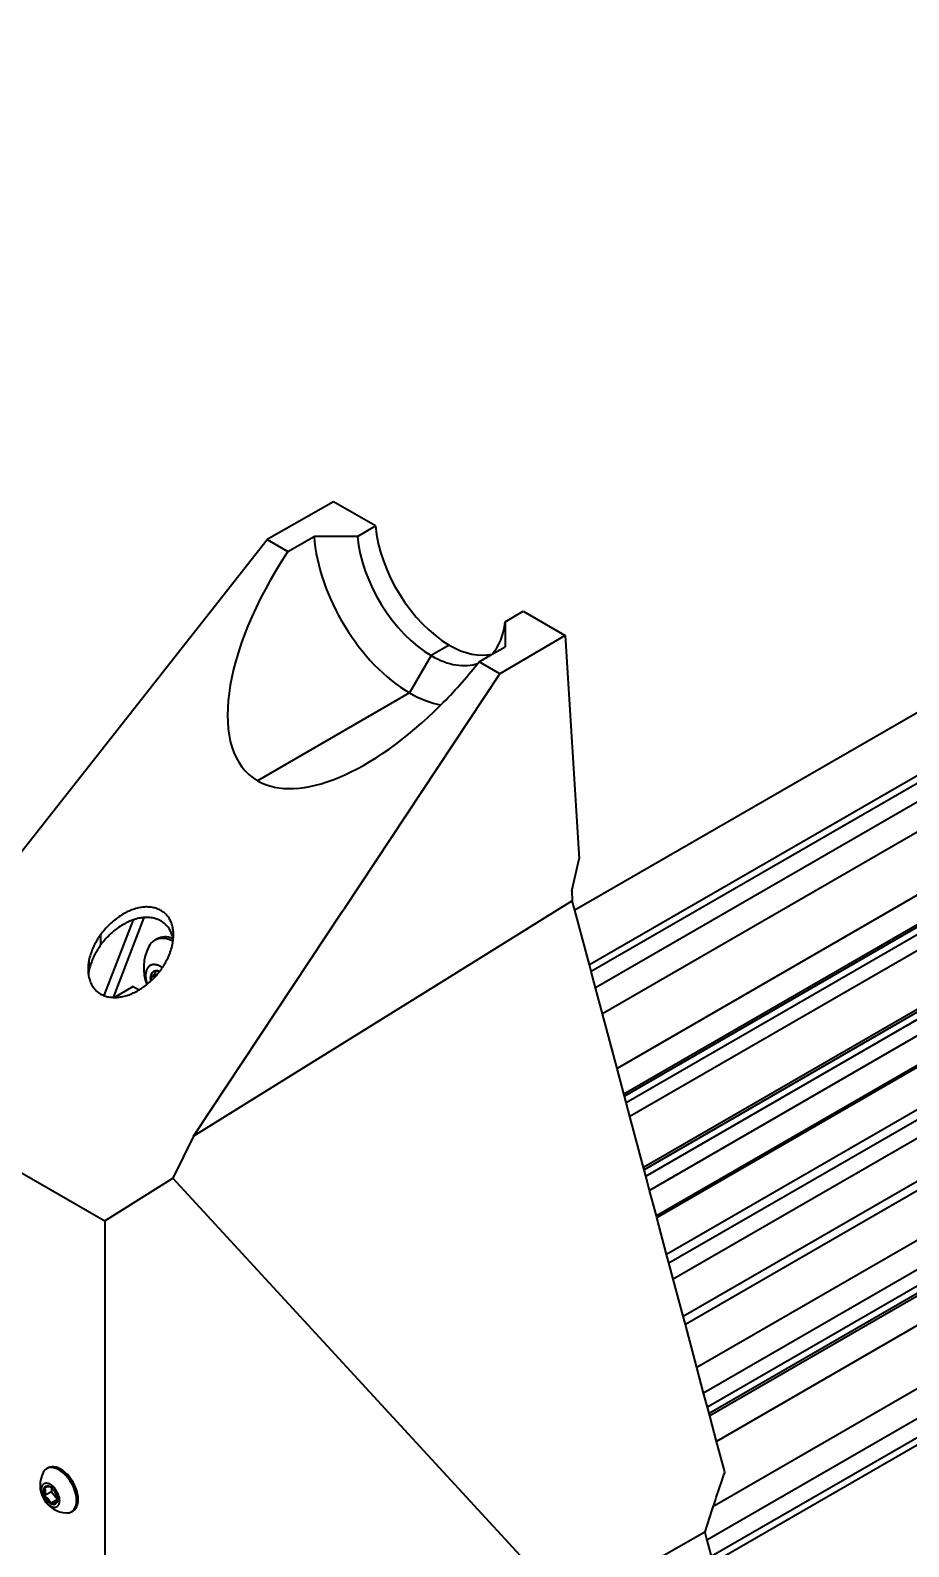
# Model space of a CAD drawing. Header units: millimetres. Extents: x 15 to 415, y 5 to 292.
# Drawn here: x 291.13 to 303.72, y 129.34 to 151.08 of the extents above; entities that cross this region are included whole.
import ezdxf

# ---------------------------------------------------------------- set-up
doc = ezdxf.new("R2010")
doc.units = ezdxf.units.MM
doc.layers.add('Geometries', color=7, linetype='Continuous')

msp = doc.modelspace()

# ---------------------------------------------------------------- linework, layer by layer
at = {"layer": 'Geometries', "linetype": 'Continuous', "lineweight": 40}
for p, q in [((320.7885, 151.082), (298.9316, 138.4629)), ((321.6176, 150.6581), (299.1402, 137.6807)), ((321.5122, 150.4874), (299.1655, 137.5855)), ((321.5862, 150.2615), (299.2276, 137.3527)), ((322.7338, 149.5888), (299.5362, 136.1957)), ((320.7211, 149.3294), (299.3276, 136.9779)), ((322.0801, 148.7532), (299.6421, 135.7986)), ((322.4586, 148.6308), (299.7208, 135.5032)), ((299.6334, 135.8309), (319.6953, 147.4136)), ((299.6664, 135.7072), (319.6246, 147.2301)), ((321.4652, 147.2155), (299.9154, 134.7737)), ((321.4755, 147.1841), (299.924, 134.7414)), ((299.9484, 134.65), (321.5424, 147.1174)), ((321.854, 147.0618), (300.0028, 134.446)), ((327.6101, 147.0306), (300.778, 131.5391)), ((327.6092, 146.7947), (300.8324, 131.3351)), ((328.5839, 146.7938), (300.9626, 130.8466)), ((327.6335, 146.7033), (300.8567, 131.2437)), ((327.6556, 146.6787), (300.8654, 131.2114)), ((328.6928, 145.5214), (300.8244, 129.4316)), ((300.9319, 129.9263), (328.2364, 145.6905)), ((300.8865, 129.1988), (328.8514, 145.3444)), ((329.2009, 145.4363), (300.9166, 129.1064)), ((318.6947, 144.8168), (300.1001, 134.0812)), ((295.4715, 144.3206), (294.5213, 143.7806)), ((296.0722, 143.9738), (295.4715, 144.3206)), ((295.8134, 143.8243), (296.0722, 143.9738)), ((289.5614, 137.478), (294.5213, 143.7806)), ((294.5213, 143.7806), (294.8187, 143.609)), ((294.8187, 143.609), (295.1932, 143.8252)), ((297.9324, 142.6009), (298.1913, 142.7503)), ((298.1913, 142.7503), (298.792, 142.4035)), ((297.1317, 142.2642), (296.8729, 142.1147)), ((297.7385, 142.1299), (297.9339, 142.2428)), ((298.792, 142.4035), (297.8568, 141.8549)), ((298.792, 142.4035), (298.9938, 139.2009)), ((296.8729, 142.1147), (296.5635, 141.5789)), ((297.5594, 142.0266), (297.7385, 142.1299)), ((297.8568, 141.8549), (297.5594, 142.0266)), ((300.1065, 134.0571), (314.2159, 142.2032)), ((295.6273, 138.4904), (297.8568, 141.8549)), ((314.7485, 141.8983), (300.248, 133.5265)), ((296.5635, 141.5789), (294.3822, 140.3195)), ((300.2805, 133.4044), (314.7485, 141.7575)), ((315.102, 141.6942), (300.3423, 133.1727)), ((317.4494, 141.5853), (300.6807, 131.9039)), ((300.4839, 132.642), (315.6324, 141.388)), ((315.6324, 141.2472), (300.5164, 132.52)), ((298.8864, 138.7402), (298.9938, 139.2009)), ((298.8864, 138.7402), (298.8953, 138.5988)), ((298.8953, 138.5988), (297.0568, 137.4569)), ((298.9316, 138.4629), (298.8953, 138.5988)), ((292.1832, 137.238), (292.6023, 138.3256)), ((292.7538, 138.3585), (292.3125, 137.2132)), ((293.4635, 135.2251), (295.5992, 138.448)), ((295.5992, 138.448), (295.6273, 138.4904)), ((299.1402, 137.6807), (298.9316, 138.4629)), ((292.1318, 138.1106), (292.1318, 137.9613)), ((292.9447, 138.0528), (292.9082, 138.0317)), ((293.1713, 138.0203), (293.1727, 138.0314)), ((291.9655, 137.7413), (291.965, 137.7392)), ((291.965, 137.7392), (291.965, 137.5898)), ((291.9655, 137.7414), (291.9655, 137.5921)), ((299.1655, 137.5855), (299.1402, 137.6807)), ((291.9525, 137.6167), (291.9525, 137.6129)), ((291.9525, 137.6166), (291.9525, 137.6131)), ((291.9525, 137.6131), (291.9526, 137.6052)), ((291.9655, 137.5919), (291.965, 137.5898)), ((291.9655, 137.5922), (291.9655, 137.5919)), ((292.9464, 137.545), (292.8454, 137.4866)), ((292.9764, 137.5818), (292.9788, 137.5849)), ((292.998, 137.6106), (293.0113, 137.6294)), ((297.0568, 137.4569), (293.4635, 135.2251)), ((299.2276, 137.3527), (299.1655, 137.5855)), ((292.6013, 137.3672), (292.334, 137.2128)), ((292.6013, 137.3672), (292.6834, 137.3198)), ((292.673, 137.3136), (292.6834, 137.3197)), ((292.7942, 137.397), (292.7998, 137.4015)), ((299.3276, 136.9779), (299.2276, 137.3527)), ((299.5362, 136.1957), (299.3276, 136.9779)), ((299.6334, 135.8309), (299.5362, 136.1957)), ((289.0057, 135.8473), (292.1921, 134.0076)), ((299.6421, 135.7986), (299.6334, 135.8309)), ((299.6664, 135.7072), (299.6421, 135.7986)), ((299.7208, 135.5032), (299.6664, 135.7072)), ((299.9154, 134.7737), (299.7208, 135.5032)), ((293.4635, 135.2251), (293.1693, 134.6222)), ((292.1921, 134.0076), (293.1693, 134.6222)), ((298.865, 128.4325), (293.1693, 134.6222)), ((299.924, 134.7414), (299.9154, 134.7737)), ((299.9484, 134.65), (299.924, 134.7414)), ((300.0028, 134.446), (299.9484, 134.65)), ((300.1001, 134.0812), (300.0028, 134.446)), ((292.1921, 134.0076), (292.1921, 127.543)), ((300.1065, 134.0571), (300.1001, 134.0812)), ((300.248, 133.5265), (300.1065, 134.0571)), ((300.2805, 133.4044), (300.248, 133.5265)), ((300.3423, 133.1727), (300.2805, 133.4044)), ((300.4839, 132.642), (300.3423, 133.1727)), ((300.5164, 132.52), (300.4839, 132.642)), ((300.6807, 131.9039), (300.5164, 132.52)), ((300.778, 131.5391), (300.6807, 131.9039)), ((300.8324, 131.3351), (300.778, 131.5391)), ((300.8567, 131.2437), (300.8324, 131.3351)), ((300.8654, 131.2114), (300.8567, 131.2437)), ((300.9626, 130.8466), (300.8654, 131.2114)), ((301.0798, 130.4072), (300.9626, 130.8466)), ((291.3594, 130.4538), (291.3721, 130.4611)), ((291.3721, 130.4611), (291.3722, 130.4612)), ((291.3812, 130.4664), (291.3722, 130.4612)), ((300.9594, 130.0396), (301.0415, 130.2901)), ((301.0415, 130.2901), (301.0678, 130.3705)), ((301.0752, 130.3931), (301.0678, 130.3705)), ((301.0752, 130.3931), (301.0798, 130.4072)), ((291.4272, 130.1247), (291.3251, 130.0658)), ((291.3389, 130.1872), (291.3368, 130.1867)), ((291.4272, 130.1825), (291.4272, 130.1247)), ((291.4272, 130.1247), (291.5147, 130.0159)), ((291.5145, 130.0141), (291.4135, 129.9558)), ((291.5145, 130.0141), (291.5147, 130.0159)), ((291.5147, 130.0159), (291.5147, 130.016)), ((291.7156, 129.8367), (291.7375, 129.8493)), ((300.7987, 129.5489), (300.9026, 129.8662)), ((300.9026, 129.8662), (300.9201, 129.9195)), ((300.9201, 129.9195), (300.9245, 129.933)), ((300.9201, 129.9195), (300.9319, 129.9263)), ((300.9245, 129.933), (300.9341, 129.9621)), ((300.9341, 129.9621), (300.9476, 130.0036)), ((300.9476, 130.0036), (300.9594, 130.0396)), ((300.7939, 129.5461), (300.184, 129.194)), ((300.7987, 129.5489), (300.7939, 129.5461)), ((300.7939, 129.5461), (300.8244, 129.4316)), ((300.8244, 129.4316), (300.8865, 129.1988))]:
    msp.add_line(p, q, dxfattribs=at)
at = {"layer": 'Geometries', "linetype": 'Continuous', "lineweight": 40, "flags": 128}
for points in [[(295.8134, 143.8243), (295.325, 143.825), (295.1932, 143.8252)], [(297.9324, 142.6009), (297.9337, 142.3189), (297.9339, 142.2428)], [(293.1775, 138.1079), (293.1775, 138.1112), (293.1771, 138.1294), (293.1762, 138.1469), (293.1746, 138.1642), (293.1726, 138.1814), (293.1699, 138.1983), (293.1667, 138.2151), (293.1629, 138.232), (293.1584, 138.2487), (293.1532, 138.2651), (293.1474, 138.2812), (293.141, 138.2969), (293.1341, 138.3119), (293.1266, 138.3265), (293.1185, 138.3407), (293.1098, 138.3545), (293.1004, 138.3678), (293.0919, 138.3789), (293.0829, 138.3897), (293.0735, 138.4001), (293.0637, 138.4101), (293.0535, 138.4197), (293.0428, 138.4288), (293.0315, 138.4377), (293.0198, 138.446), (293.0078, 138.4539), (292.9953, 138.4613), (292.9825, 138.4681), (292.9689, 138.4747), (292.955, 138.4807), (292.9407, 138.4862), (292.9261, 138.4911), (292.9113, 138.4954), (292.894, 138.4996), (292.8764, 138.5031), (292.8585, 138.5058), (292.8404, 138.5078), (292.8216, 138.5092), (292.8025, 138.5097), (292.7833, 138.5096), (292.764, 138.5087), (292.7477, 138.5073), (292.7313, 138.5055), (292.7148, 138.5032), (292.6983, 138.5004), (292.6819, 138.4971), (292.6608, 138.4922), (292.6397, 138.4867), (292.6188, 138.4804), (292.5979, 138.4734), (292.5792, 138.4666), (292.5607, 138.4593), (292.5422, 138.4515), (292.5239, 138.4431), (292.5058, 138.4343), (292.4874, 138.4249), (292.4692, 138.415), (292.4512, 138.4047), (292.4333, 138.3939), (292.4157, 138.3827), (292.3954, 138.3693), (292.3755, 138.3553), (292.3559, 138.3408), (292.3366, 138.3258), (292.3177, 138.3104), (292.2987, 138.2941), (292.2801, 138.2774), (292.2618, 138.2603), (292.244, 138.2427), (292.2266, 138.2248), (292.2097, 138.2066), (292.1932, 138.1881), (292.1772, 138.1692), (292.1616, 138.15), (292.1464, 138.1305), (292.1318, 138.1107)], [(292.6023, 138.3257), (292.5979, 138.3241), (292.5792, 138.3173), (292.5607, 138.31), (292.5422, 138.3021), (292.5239, 138.2938), (292.5058, 138.285), (292.4874, 138.2756), (292.4692, 138.2657), (292.4512, 138.2553), (292.4333, 138.2446), (292.4157, 138.2334), (292.3954, 138.22), (292.3755, 138.206), (292.3559, 138.1915), (292.3366, 138.1765), (292.3177, 138.161), (292.2987, 138.1448), (292.2801, 138.1281), (292.2618, 138.1109), (292.244, 138.0934), (292.2266, 138.0755), (292.2097, 138.0573), (292.1932, 138.0388), (292.1772, 138.0199), (292.1616, 138.0007), (292.1464, 137.9812), (292.1318, 137.9614)], [(292.7538, 138.3586), (292.7477, 138.358), (292.7313, 138.3562), (292.7148, 138.3539), (292.6983, 138.351), (292.6819, 138.3478), (292.6608, 138.3429), (292.6397, 138.3374), (292.6188, 138.3311), (292.6023, 138.3257)], [(292.8398, 138.3586), (292.8216, 138.3598), (292.8025, 138.3604), (292.7833, 138.3603), (292.764, 138.3594), (292.7538, 138.3586)], [(293.1683, 138.0582), (293.1667, 138.0658), (293.1629, 138.0827), (293.1584, 138.0994), (293.1532, 138.1158), (293.1474, 138.1319), (293.141, 138.1476), (293.1341, 138.1626), (293.1266, 138.1772), (293.1185, 138.1914), (293.1098, 138.2052), (293.1004, 138.2185), (293.0919, 138.2296), (293.0829, 138.2404), (293.0735, 138.2508), (293.0637, 138.2608), (293.0535, 138.2704), (293.0428, 138.2795), (293.0315, 138.2883), (293.0198, 138.2967), (293.0078, 138.3046), (292.9953, 138.3119), (292.9825, 138.3188), (292.9689, 138.3254), (292.955, 138.3314), (292.9407, 138.3369), (292.9261, 138.3418), (292.9113, 138.3461), (292.894, 138.3503), (292.8764, 138.3537), (292.8585, 138.3565), (292.8404, 138.3585), (292.8398, 138.3586)], [(292.1318, 138.1107), (292.1211, 138.0957), (292.1107, 138.0805), (292.1006, 138.0651), (292.0907, 138.0495), (292.0812, 138.0338), (292.0719, 138.018), (292.063, 138.0021), (292.0543, 137.9861), (292.046, 137.97), (292.038, 137.9538), (292.0303, 137.9374), (292.0229, 137.921), (292.0135, 137.899), (292.0048, 137.8768), (291.9967, 137.8546), (291.9892, 137.8323), (291.9822, 137.8096), (291.9759, 137.7868), (291.9703, 137.7641), (291.9655, 137.7413)], [(293.1752, 138.0556), (293.1753, 138.0559), (293.1766, 138.0744), (293.1773, 138.0929), (293.1775, 138.1079)], [(292.1318, 137.9614), (292.1211, 137.9464), (292.1107, 137.9311), (292.1006, 137.9158), (292.0907, 137.9002), (292.0812, 137.8845), (292.0719, 137.8687), (292.063, 137.8528), (292.0543, 137.8368), (292.046, 137.8207), (292.038, 137.8044), (292.0303, 137.7881), (292.0229, 137.7716), (292.0135, 137.7496), (292.0048, 137.7275), (291.9967, 137.7053), (291.9892, 137.683), (291.9822, 137.6603), (291.9759, 137.6375), (291.9703, 137.6147), (291.9655, 137.5922)], [(293.129, 137.8538), (293.132, 137.862), (293.1394, 137.8838), (293.1463, 137.9057), (293.1525, 137.9276), (293.158, 137.9496), (293.1603, 137.9595)], [(293.1603, 137.9595), (293.1629, 137.9715), (293.1671, 137.9935), (293.1706, 138.0154), (293.1713, 138.0203)], [(293.1727, 138.0314), (293.1726, 138.0321), (293.1699, 138.049), (293.1683, 138.0582)], [(293.1727, 138.0314), (293.1734, 138.0373), (293.1752, 138.0556)], [(291.965, 137.7392), (291.9614, 137.7187), (291.9583, 137.6982), (291.9559, 137.6778), (291.9541, 137.6573), (291.953, 137.6369), (291.9525, 137.6166)], [(293.0188, 137.6406), (293.0159, 137.6425), (293.0072, 137.6482), (292.9985, 137.6534), (292.9897, 137.6583), (292.9807, 137.6628), (292.9717, 137.667), (292.9625, 137.6708), (292.9534, 137.6741), (292.9443, 137.6769), (292.9352, 137.6792), (292.9262, 137.6811), (292.9172, 137.6824), (292.907, 137.6833), (292.897, 137.6835), (292.8872, 137.6829), (292.8776, 137.6816), (292.8682, 137.6796), (292.8592, 137.6767), (292.8505, 137.6732), (292.8422, 137.6689), (292.8344, 137.6638), (292.8269, 137.6581), (292.82, 137.6517), (292.8135, 137.6447), (292.8076, 137.637), (292.8022, 137.6288), (292.7974, 137.62), (292.793, 137.6108), (292.7896, 137.6022), (292.7867, 137.5932), (292.7842, 137.584), (292.782, 137.5746), (292.7804, 137.5649), (292.7791, 137.5553), (292.7782, 137.5456), (292.7777, 137.5357), (292.7775, 137.5258), (292.7777, 137.5155), (292.7782, 137.5049), (292.7792, 137.4939), (292.7805, 137.4826), (292.7822, 137.471), (292.7843, 137.4593), (292.7868, 137.4474), (292.7897, 137.4353), (292.793, 137.4229), (292.7974, 137.4087), (292.7997, 137.4015)], [(293.0189, 137.6405), (293.0251, 137.6498), (293.038, 137.6698), (293.0503, 137.69), (293.0621, 137.7104), (293.069, 137.7228)], [(293.069, 137.7228), (293.0735, 137.731), (293.0843, 137.7517), (293.0947, 137.7727), (293.1049, 137.7948), (293.1146, 137.8171), (293.1194, 137.8288)], [(293.1194, 137.8288), (293.1236, 137.8395), (293.129, 137.8538)], [(291.9526, 137.6052), (291.9528, 137.5974), (291.9535, 137.5818), (291.9547, 137.5664), (291.9564, 137.5511), (291.9575, 137.5424)], [(291.965, 137.5898), (291.9614, 137.5693), (291.9583, 137.5489), (291.9575, 137.5424)], [(291.9575, 137.5424), (291.9585, 137.5357), (291.9611, 137.5205), (291.9642, 137.5055), (291.9677, 137.4907), (291.9721, 137.4747), (291.977, 137.4591), (291.9825, 137.4437), (291.9886, 137.4286), (291.9953, 137.4138), (292.0027, 137.399), (292.0107, 137.3845), (292.0194, 137.3704), (292.0286, 137.3568), (292.0384, 137.3437), (292.0482, 137.3317), (292.0586, 137.3202), (292.0695, 137.3091), (292.0809, 137.2986), (292.0931, 137.2884), (292.1059, 137.2788), (292.1192, 137.2698), (292.1329, 137.2614)], [(292.7998, 137.4015), (292.8014, 137.4028), (292.8165, 137.4153), (292.8314, 137.4281), (292.8462, 137.4412), (292.8495, 137.4443)], [(292.9219, 137.5955), (292.9218, 137.5924), (292.9214, 137.5892), (292.9208, 137.586), (292.9199, 137.5827), (292.9188, 137.5793), (292.9174, 137.5759), (292.9155, 137.5716), (292.9132, 137.5672), (292.9105, 137.5626), (292.9076, 137.5579), (292.9042, 137.5529), (292.9004, 137.5478), (292.8963, 137.5423), (292.8917, 137.5367), (292.8867, 137.5307), (292.8813, 137.5244), (292.8763, 137.5189), (292.871, 137.5131), (292.8653, 137.507), (292.8591, 137.5006), (292.8525, 137.4938), (292.8454, 137.4866)], [(292.8454, 137.4866), (292.8525, 137.4793), (292.8591, 137.4721), (292.8653, 137.4649), (292.868, 137.4616)], [(292.8495, 137.4443), (292.8606, 137.4546), (292.868, 137.4616)], [(292.868, 137.4616), (292.8793, 137.4726), (292.8976, 137.491), (292.9154, 137.5098), (292.9327, 137.529), (292.9465, 137.5449)], [(292.9763, 137.5818), (292.9699, 137.5839), (292.9613, 137.5864), (292.9523, 137.5888), (292.9428, 137.5911), (292.9327, 137.5934), (292.9219, 137.5955)], [(292.9465, 137.5449), (292.9498, 137.5489), (292.9664, 137.5691), (292.9764, 137.5818)], [(292.9788, 137.5849), (292.9825, 137.5897), (292.998, 137.6106)], [(293.0113, 137.6294), (293.0118, 137.6301), (293.0189, 137.6405)], [(292.1329, 137.2614), (292.1459, 137.2543), (292.1592, 137.2479), (292.173, 137.2419), (292.1832, 137.2379)], [(292.1832, 137.2379), (292.187, 137.2365), (292.2017, 137.2316), (292.2166, 137.2273), (292.2319, 137.2235), (292.2473, 137.2204), (292.2633, 137.2177), (292.2795, 137.2156), (292.2959, 137.2141), (292.3125, 137.2132)], [(292.3999, 137.2171), (292.4166, 137.2194), (292.4346, 137.2224), (292.4526, 137.226), (292.4706, 137.2301), (292.4885, 137.2348), (292.5068, 137.24), (292.5249, 137.2458), (292.543, 137.2521), (292.561, 137.259)], [(292.561, 137.259), (292.5623, 137.2595), (292.5636, 137.26), (292.5655, 137.2608)], [(292.5655, 137.2608), (292.5837, 137.2684), (292.6018, 137.2765), (292.6197, 137.2851), (292.6377, 137.2942), (292.6554, 137.3037), (292.673, 137.3136)], [(292.6834, 137.3197), (292.6897, 137.3236), (292.7062, 137.3339), (292.7225, 137.3445), (292.7387, 137.3555), (292.7547, 137.3669), (292.7706, 137.3786), (292.7861, 137.3905), (292.7942, 137.397)], [(292.3125, 137.2132), (292.3125, 137.2132), (292.3292, 137.2128), (292.334, 137.2128)], [(292.334, 137.2128), (292.3465, 137.213), (292.3639, 137.2137), (292.3814, 137.2151), (292.399, 137.2169), (292.3999, 137.2171)], [(291.3124, 130.231), (291.3106, 130.2296), (291.3064, 130.2257), (291.3025, 130.2215), (291.299, 130.2169), (291.2957, 130.212), (291.2928, 130.2067), (291.2902, 130.2012), (291.2873, 130.1934), (291.2849, 130.1853), (291.2831, 130.1768), (291.2819, 130.1681), (291.2812, 130.1592), (291.2809, 130.1502), (291.2812, 130.141), (291.2819, 130.1312), (291.2831, 130.1211), (291.2849, 130.1105), (291.2873, 130.0997), (291.2902, 130.0885), (291.2928, 130.08), (291.2957, 130.0713), (291.299, 130.0627), (291.3025, 130.054), (291.3064, 130.0453), (291.3106, 130.0366), (291.315, 130.028), (291.3198, 130.0195), (291.3247, 130.0112), (291.33, 130.0031), (291.3354, 129.9951), (291.341, 129.9874), (291.3467, 129.98), (291.3526, 129.9728), (291.3586, 129.966), (291.3647, 129.9595), (291.3722, 129.9521)], [(291.3278, 130.2399), (291.3247, 130.2386), (291.3198, 130.236), (291.315, 130.233), (291.3124, 130.231)], [(291.3368, 130.1867), (291.3329, 130.1857), (291.3251, 130.1836)], [(291.3251, 130.1836), (291.3279, 130.1786), (291.3303, 130.1735), (291.3324, 130.1686), (291.3341, 130.1636), (291.3356, 130.1586), (291.337, 130.1523), (291.3377, 130.1478)], [(291.3368, 130.1096), (291.3356, 130.1029), (291.3341, 130.0962), (291.3324, 130.0892), (291.3303, 130.0818), (291.3279, 130.074), (291.3251, 130.0658)], [(291.3251, 130.0658), (291.3329, 130.0611), (291.3401, 130.0566), (291.3468, 130.052), (291.353, 130.0474), (291.3589, 130.0428), (291.3657, 130.037), (291.3719, 130.031), (291.3722, 130.0308)], [(291.3722, 130.243), (291.3647, 130.2442), (291.3586, 130.2447), (291.3526, 130.2448), (291.3467, 130.2445), (291.341, 130.2437), (291.3354, 130.2425), (291.33, 130.2408), (291.3278, 130.2399)], [(291.3388, 130.1326), (291.3386, 130.1256), (291.338, 130.1184), (291.337, 130.1108), (291.3368, 130.1096)], [(291.3377, 130.1478), (291.338, 130.1459), (291.3386, 130.1393), (291.3388, 130.1326)], [(291.3721, 130.1941), (291.3719, 130.1941), (291.3657, 130.193), (291.3589, 130.1917), (291.353, 130.1905), (291.3468, 130.1891), (291.3401, 130.1875), (291.3389, 130.1872)], [(291.4135, 130.1915), (291.4113, 130.1927), (291.4089, 130.1936), (291.4063, 130.1944), (291.4036, 130.195), (291.4007, 130.1955), (291.3967, 130.1958), (291.3925, 130.1959), (291.3879, 130.1958), (291.383, 130.1955), (291.3777, 130.1949), (291.3721, 130.1941)], [(291.4135, 129.9206), (291.4214, 129.9163), (291.4295, 129.9125), (291.4376, 129.9092), (291.4459, 129.9065), (291.4541, 129.9045), (291.4623, 129.9031), (291.4684, 129.9026), (291.4744, 129.9025), (291.4803, 129.9029), (291.4861, 129.9036), (291.4917, 129.9049), (291.4971, 129.9066), (291.5023, 129.9087), (291.5073, 129.9113), (291.512, 129.9143), (291.5164, 129.9177), (291.5206, 129.9216), (291.5245, 129.9258), (291.528, 129.9304), (291.5313, 129.9354), (291.5342, 129.9406), (291.5368, 129.9461), (291.5397, 129.9539), (291.5421, 129.9621), (291.5439, 129.9705), (291.5451, 129.9792), (291.5459, 129.9881), (291.5461, 129.9971), (291.5459, 130.0064), (291.5451, 130.0161), (291.5439, 130.0263), (291.5421, 130.0368), (291.5397, 130.0477), (291.5368, 130.0588), (291.5342, 130.0674), (291.5313, 130.076), (291.528, 130.0847), (291.5245, 130.0934), (291.5206, 130.1021), (291.5164, 130.1107), (291.512, 130.1193), (291.5073, 130.1278), (291.5023, 130.1361), (291.4971, 130.1443), (291.4917, 130.1522), (291.4861, 130.1599), (291.4803, 130.1674), (291.4744, 130.1745), (291.4684, 130.1813), (291.4623, 130.1878), (291.4541, 130.196), (291.4459, 130.2034), (291.4376, 130.2103), (291.4295, 130.2164), (291.4214, 130.2219), (291.4135, 130.2268), (291.4056, 130.231), (291.3976, 130.2349), (291.3894, 130.2381), (291.3812, 130.2408), (291.3729, 130.2428), (291.3722, 130.243)], [(291.3722, 130.0308), (291.3777, 130.025), (291.383, 130.0187), (291.3879, 130.0122), (291.3925, 130.0054), (291.3967, 129.9983), (291.4007, 129.9908), (291.4036, 129.9845), (291.4063, 129.9779), (291.4089, 129.971), (291.4113, 129.9636), (291.4135, 129.9558)], [(291.3722, 129.9521), (291.3729, 129.9514), (291.3812, 129.9439), (291.3894, 129.9371), (291.3976, 129.9309), (291.4056, 129.9254), (291.4135, 129.9206)], [(291.4135, 129.9558), (291.4213, 129.9579), (291.4285, 129.9597), (291.4352, 129.9613), (291.4414, 129.9627), (291.4473, 129.9639), (291.454, 129.9652), (291.4603, 129.9663), (291.4661, 129.9671), (291.4714, 129.9677), (291.4763, 129.968), (291.4809, 129.9681), (291.4851, 129.968), (291.489, 129.9677), (291.492, 129.9672), (291.4947, 129.9666), (291.4973, 129.9658), (291.4997, 129.9649), (291.5019, 129.9637)], [(291.5019, 129.9637), (291.5047, 129.972), (291.5071, 129.9797), (291.5091, 129.9871), (291.5109, 129.9941), (291.5123, 130.0008), (291.5138, 130.0088), (291.5145, 130.0141)], [(291.5147, 130.016), (291.5148, 130.0163), (291.5153, 130.0225)]]:
    msp.add_lwpolyline(points, dxfattribs=at)
at = {"layer": 'Geometries', "linetype": 'Continuous', "lineweight": 40}
for centre, radius, start, end in [((293.4102, 137.636), 0.6608, 152.52098, 201.20069), ((291.6605, 130.2163), 0.3965, 152.52099, 267.47901)]:
    msp.add_arc(centre, radius, start, end, dxfattribs=at)
for centre, major_axis, ratio, start_param, end_param in [((297.1351, 143.4972), (-0.7562, 1.3099), 0.5773503, 0.8966397, 2.3530629), ((296.5669, 143.1691), (0.975, -1.6887), 0.5773503, 4.0132032, 5.4953581), ((296.8763, 143.3478), (0.7562, -1.3099), 0.5773503, 4.0382324, 5.4946555), ((296.3626, 143.0512), (-2.0585, -2.6792), 0.4680631, 4.8604435, 6.3425984), ((296.8696, 143.3516), (-0.7562, 1.3099), 0.5773503, 3.3135723, 3.8157493), ((297.1284, 143.5011), (0.7562, -1.3099), 0.5773503, 5.5009187, 6.1112057), ((296.8696, 143.3516), (-0.7562, 1.3099), 0.5773503, 2.3593261, 3.0342551), ((296.3559, 143.0551), (-2.0585, -2.6792), 0.4680631, 1.2991209, 1.5373486), ((296.3559, 143.0551), (-2.0585, -2.6792), 0.4680631, 1.5373486, 1.546426), ((296.8696, 143.3516), (-0.7562, 1.3099), 0.5773503, 3.3045396, 3.3135723), ((296.5602, 143.173), (-0.975, 1.6887), 0.5773503, 2.3586235, 2.689712), ((296.3559, 143.0551), (-2.0585, -2.6792), 0.4680631, 0.0642711, 1.2991209), ((293.2416, 137.5386), (0.2969, -0.5142), 0.5773502, 2.5318694, 3.1415927), ((293.2051, 137.5175), (0.2969, -0.5142), 0.5773502, 3.1415927, 3.4943092), ((293.2051, 137.5175), (0.2969, -0.5142), 0.5773502, 2.4369737, 3.1415927), ((292.9985, 137.3982), (0.1083, -0.1875), 0.5773502, 2.8797933, 3.9269909), ((292.9985, 137.3982), (0.1083, -0.1875), 0.5773502, 3.9269909, 4.1554466), ((292.9985, 137.3982), (0.1083, -0.1875), 0.5773502, 2.4857984, 2.8797933), ((291.5375, 130.1452), (0.1781, -0.3085), 0.5773503, 0, 3.1415927), ((291.5594, 130.1579), (0.1781, -0.3085), 0.5773503, 0, 3.1415927), ((291.5375, 130.1452), (0.1781, -0.3085), 0.5773503, 3.1415927, 3.4943092), ((291.4135, 130.0737), (0.0722, -0.125), 0.5773503, 3.403392, 4.4505896), ((291.4135, 130.0737), (0.0722, -0.125), 0.5773503, 2.3561945, 3.403392), ((291.4135, 130.0737), (0.0722, -0.125), 0.5773503, 4.4505896, 5.4977871), ((291.4135, 130.0737), (0.0722, -0.125), 0.5773503, 2.2215541, 2.3561945), ((291.4135, 130.0737), (0.0722, -0.125), 0.5773503, 1.3089969, 2.2215541), ((291.4135, 130.0737), (0.0722, -0.125), 0.5773503, 0.8498638, 1.3089969), ((291.4135, 130.0737), (0.0722, -0.125), 0.5773503, 5.4977871, 6.5449847), ((291.4135, 130.0737), (0.0722, -0.125), 0.5773503, 0.2617994, 0.8498638), ((291.5375, 130.1452), (0.1781, -0.3085), 0.5773503, 5.9304687, 6.2831853)]:
    msp.add_ellipse(centre, major_axis=major_axis, ratio=ratio, start_param=start_param, end_param=end_param, dxfattribs=at)

doc.saveas('drawing.dxf')
